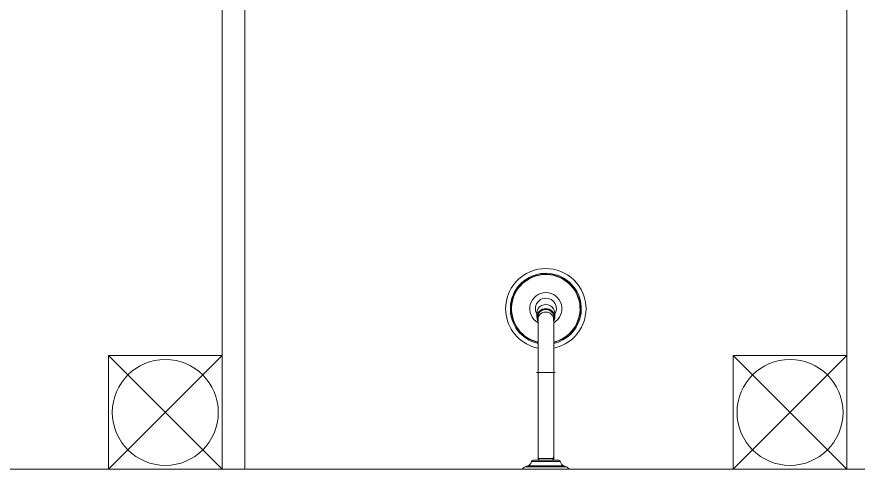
# Model space of a CAD drawing. Header units: millimetres. Extents: x 214 to 1190, y -192 to 1092.
# Drawn here: x 1045.926 to 1047.038, y 67.995 to 68.592 of the extents above; entities that cross this region are included whole.
import ezdxf

# ---------------------------------------------------------------- set-up
doc = ezdxf.new("R2010")
doc.units = ezdxf.units.MM
doc.linetypes.add('DASHDOT', pattern=[25.4, 12.7, -6.35, 0, -6.35])
doc.layers.add('I-ARQ', color=8, linetype='Continuous', lineweight=0)

msp = doc.modelspace()

# ---------------------------------------------------------------- linework, layer by layer
at = {"layer": 'I-ARQ'}
for p, q in [((1046.1976, 67.9947), (1046.1976, 69.2047)), ((1046.2276, 67.9947), (1046.2276, 69.2047)), ((1047.0226, 67.9947), (1047.0226, 69.2047)), ((1046.1976, 67.9947), (1046.0476, 68.1447)), ((1046.1976, 68.1447), (1046.0476, 67.9947)), ((1046.0476, 67.9947), (1046.0476, 68.1447)), ((1046.0476, 68.1447), (1046.1976, 68.1447)), ((1046.1976, 68.1447), (1046.1976, 67.9947)), ((1047.0226, 67.9947), (1046.8726, 68.1447)), ((1047.0226, 68.1447), (1046.8726, 67.9947)), ((1046.8726, 67.9947), (1046.8726, 68.1447)), ((1046.8726, 68.1447), (1047.0226, 68.1447)), ((1047.0226, 68.1447), (1047.0226, 67.9947)), ((1042.9776, 67.9947), (1048.9226, 67.9947)), ((1046.1976, 67.9947), (1046.0476, 67.9947)), ((1047.0226, 67.9947), (1046.8726, 67.9947))]:
    msp.add_line(p, q, dxfattribs=at)
for points in [[(1046.6148, 68.1546, -0.700978), (1046.5997, 68.2532, -1), (1046.6506, 68.1601, -0.07613), (1046.6355, 68.1546)], [(1046.6355, 68.1608, 0.06962), (1046.6476, 68.1654, 5.480122), (1046.6148, 68.1608)], [(1046.6148, 68.1882, -3.836175), (1046.6355, 68.1882)], [(1046.6134, 68.1993, -1.802734), (1046.6369, 68.1993)], [(1046.6061, 68.005, -0.280777), (1046.6012, 67.9989)], [(1046.6442, 68.005, 0.377188), (1046.6422, 68.0067), (1046.608, 68.0067, 0.377188), (1046.6061, 68.005)], [(1046.6491, 67.9989, -0.280777), (1046.6442, 68.005)]]:
    msp.add_lwpolyline(points, format="xyb", dxfattribs=at)
at = {"layer": 'I-ARQ', "ltscale": 0.06322}
for points in [[(1046.6355, 68.1608), (1046.6355, 68.1622, 0.067971), (1046.647, 68.1666, 5.429636), (1046.6148, 68.1622)], [(1046.6355, 68.1882), (1046.6355, 68.1625, 0.067551), (1046.6468, 68.1669, 5.416932), (1046.6148, 68.1625)]]:
    msp.add_lwpolyline(points, format="xyb", dxfattribs=at)
at = {"layer": 'I-ARQ', "ltscale": 0.067122}
msp.add_lwpolyline([(1046.6134, 68.2011), (1046.6134, 68.1956, 0.128945), (1046.6148, 68.1904)], format="xyb", dxfattribs=at)
at = {"layer": 'I-ARQ', "ltscale": 0.06322}
for points in [[(1046.6148, 68.1977), (1046.6148, 68.1882)], [(1046.6355, 68.1977), (1046.6355, 68.1882)], [(1046.6148, 68.1882), (1046.6148, 68.1546)], [(1046.6355, 68.1608), (1046.6355, 68.1546)], [(1046.6148, 68.1546), (1046.6148, 68.1223)], [(1046.6355, 68.1546), (1046.6355, 68.1223)]]:
    msp.add_lwpolyline(points, dxfattribs=at)
at = {"layer": 'I-ARQ', "ltscale": 0.067121}
for points in [[(1046.6369, 68.1993), (1046.6369, 68.2011)], [(1046.6369, 68.1957), (1046.6369, 68.1993)]]:
    msp.add_lwpolyline(points, dxfattribs=at)
at = {"layer": 'I-ARQ', "linetype": 'DASHDOT', "ltscale": 0.30975}
msp.add_lwpolyline([(1046.6127, 68.1223), (1046.6375, 68.1223)], dxfattribs=at)
at = {"layer": 'I-ARQ'}
for points in [[(1046.6148, 68.0067), (1046.6148, 68.1223)], [(1046.6355, 68.0067), (1046.6355, 68.1223)]]:
    msp.add_lwpolyline(points, dxfattribs=at)
at = {"layer": 'I-ARQ', "ltscale": 0.258125}
msp.add_lwpolyline([(1046.6355, 68.1223), (1046.6148, 68.1223)], dxfattribs=at)
at = {"layer": 'I-ARQ', "ltscale": 0.352288}
msp.add_lwpolyline([(1046.6442, 68.005), (1046.6061, 68.005)], dxfattribs=at)
at = {"layer": 'I-ARQ', "ltscale": 0.029062}
for points in [[(1046.6158, 68.0067), (1046.6158, 68.009), (1046.6148, 68.0108)], [(1046.6344, 68.0067), (1046.6344, 68.009)]]:
    msp.add_lwpolyline(points, dxfattribs=at)
at = {"layer": 'I-ARQ', "ltscale": 0.242325}
msp.add_lwpolyline([(1046.6355, 68.009), (1046.6148, 68.009)], dxfattribs=at)
at = {"layer": 'I-ARQ', "ltscale": 0.218093}
msp.add_lwpolyline([(1046.6344, 68.009), (1046.617, 68.009)], dxfattribs=at)
at = {"layer": 'I-ARQ', "ltscale": 0.025813}
msp.add_lwpolyline([(1046.6344, 68.009), (1046.6355, 68.0108)], dxfattribs=at)
at = {"layer": 'I-ARQ', "ltscale": 0.200747}
msp.add_lwpolyline([(1046.598, 67.9977, 0.164371), (1046.5942, 67.9947), (1046.656, 67.9947, 0.164371), (1046.6523, 67.9977)], format="xyb", dxfattribs=at)
at = {"layer": 'I-ARQ'}
msp.add_lwpolyline([(1046.6523, 67.9977), (1046.598, 67.9977), (1046.6012, 67.9989), (1046.6491, 67.9989)], close=True, dxfattribs=at)
for centre in [(1046.1226, 68.0697), (1046.9476, 68.0697)]:
    msp.add_circle(centre, 0.07, dxfattribs=at)
at = {"layer": 'I-ARQ', "extrusion": (-2.21397e-44, -1.84636e-46, -1)}
for centre, major_axis, ratio, start_param, end_param in [((1046.6251, 68.1956), (0.0113, 0), 0.939693, 2.733002, 6.691777), ((1046.6251, 68.1956), (0.0112, 0), 0.939693, 2.754135, 6.670643), ((1046.6251, 68.2011), (0.0118, 0), 0.939693, 3.141564, 4.212389), ((1046.6251, 68.1957), (0.0118, 0), 0.939692, 3.141597, 6.283189), ((1046.6251, 68.1957), (0.0105, 0), 0.939693, 3.141564, 4.212389), ((1046.6251, 68.1926), (0.0103, 0), 0.939693, 3.141593, 6.283185), ((1046.6251, 68.2011), (0.0118, 0), 0.939693, 4.212389, 6.283156), ((1046.6251, 68.1957), (0.0105, 0), 0.939693, 4.212389, 6.283156), ((1046.6251, 68.1957), (0.0105, 0), 0.939693, 2.942153, 3.141564), ((1046.6251, 68.1963), (0.00722, 0.00722), 1, 3.73929, 3.900306), ((1046.6251, 68.1963), (0.00722, 0.00722), 1, 0.812086, 0.973103), ((1046.6251, 68.1957), (0.0105, 0), 0.939693, -0.000029, 0.199444), ((1046.6251, 68.1957), (-0.0118, 0), 0.942388, 3.140774, 3.638398)]:
    msp.add_ellipse(centre, major_axis=major_axis, ratio=ratio, start_param=start_param, end_param=end_param, dxfattribs=at)

doc.saveas('drawing.dxf')
